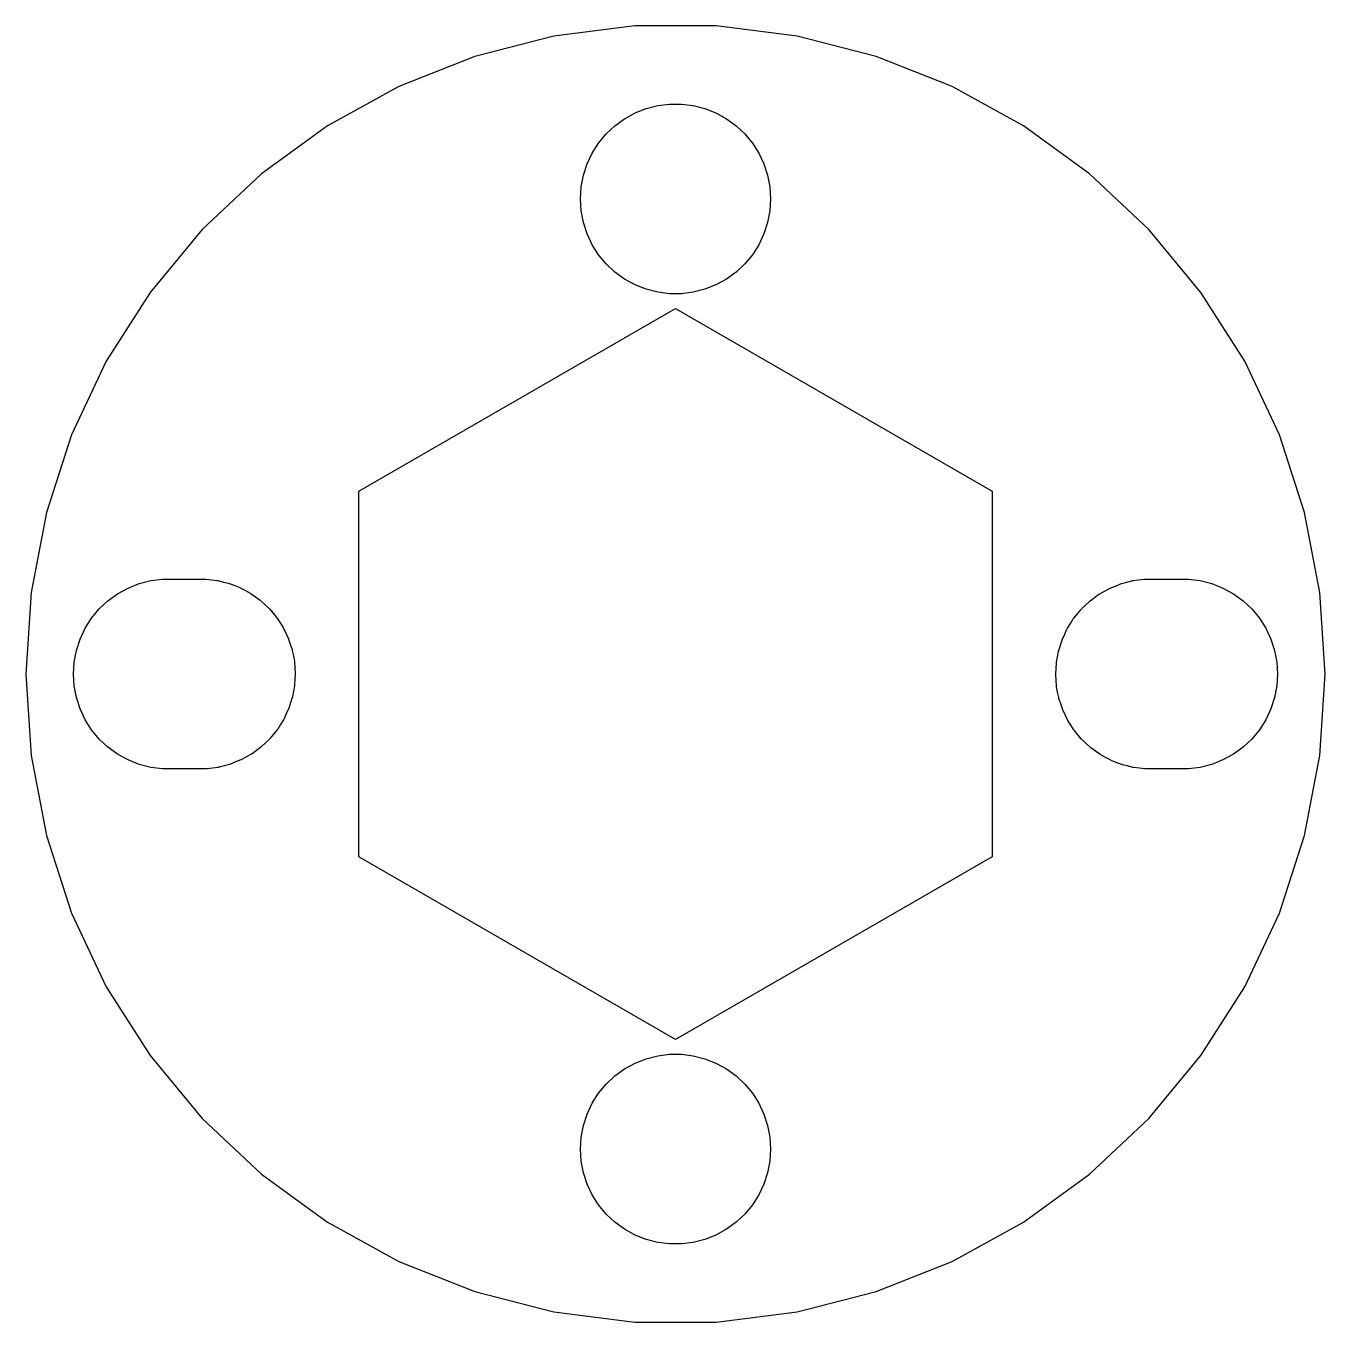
# Model space of a CAD drawing. Header units: metres. Extents: x -10 to 10, y -10 to 340.
# Drawn here: x -10.25 to 10.25, y -10.23 to 10.23 of the extents above; entities that cross this region are included whole.
import ezdxf

# ---------------------------------------------------------------- set-up
doc = ezdxf.new("R2010")
doc.units = ezdxf.units.M

msp = doc.modelspace()

# ---------------------------------------------------------------- linework, layer by layer
for p, q in [((-1.92065, 10.0684), (-3.16742, 9.74832)), ((-0.6436, 10.2298), (-1.92065, 10.0684)), ((0.6436, 10.2298), (-0.6436, 10.2298)), ((1.92065, 10.0684), (0.6436, 10.2298)), ((3.16742, 9.74832), (1.92065, 10.0684)), ((-3.16742, 9.74832), (-4.36423, 9.27448)), ((4.36423, 9.27448), (3.16742, 9.74832)), ((-4.36423, 9.27448), (-5.49222, 8.65436)), ((5.49222, 8.65436), (4.36423, 9.27448)), ((-0.803726, 8.76648), (-0.638657, 8.85724)), ((-0.638657, 8.85724), (-0.463516, 8.92657)), ((-0.463516, 8.92657), (-0.281067, 8.97342)), ((-0.281067, 8.97342), (-0.094177, 8.99704)), ((-0.094177, 8.99704), (0.094177, 8.99704)), ((0.094177, 8.99704), (0.281067, 8.97342)), ((0.281067, 8.97342), (0.463516, 8.92657)), ((0.463516, 8.92657), (0.638657, 8.85724)), ((0.638657, 8.85724), (0.803726, 8.76648)), ((-5.49222, 8.65436), (-6.53358, 7.89775)), ((-1.09344, 8.52681), (-0.956131, 8.65576)), ((-0.956131, 8.65576), (-0.803726, 8.76648)), ((0.803726, 8.76648), (0.956131, 8.65576)), ((0.956131, 8.65576), (1.09344, 8.52681)), ((6.53358, 7.89775), (5.49222, 8.65436)), ((-1.21352, 8.38167), (-1.09344, 8.52681)), ((1.09344, 8.52681), (1.21352, 8.38167)), ((-1.39465, 8.05219), (-1.31445, 8.22263)), ((-1.31445, 8.22263), (-1.21352, 8.38167)), ((1.21352, 8.38167), (1.31445, 8.22263)), ((1.31445, 8.22263), (1.39465, 8.05219)), ((-1.45287, 7.87303), (-1.39465, 8.05219)), ((1.39465, 8.05219), (1.45287, 7.87303)), ((-6.53358, 7.89775), (-7.47192, 7.0166)), ((-1.48816, 7.68799), (-1.45287, 7.87303)), ((1.45287, 7.87303), (1.48816, 7.68799)), ((7.47192, 7.0166), (6.53358, 7.89775)), ((-1.5, 7.5), (-1.48816, 7.68799)), ((1.48816, 7.68799), (1.5, 7.5)), ((-1.48816, 7.312), (-1.5, 7.5)), ((1.5, 7.5), (1.48816, 7.312)), ((-1.45287, 7.12695), (-1.48816, 7.312)), ((1.48816, 7.312), (1.45287, 7.12695)), ((-7.47192, 7.0166), (-8.29242, 6.0248)), ((-1.39465, 6.9478), (-1.45287, 7.12695)), ((1.45287, 7.12695), (1.39465, 6.9478)), ((8.29242, 6.0248), (7.47192, 7.0166)), ((-1.31445, 6.77736), (-1.39465, 6.9478)), ((-1.21352, 6.61832), (-1.31445, 6.77736)), ((1.31445, 6.77736), (1.21352, 6.61832)), ((1.39465, 6.9478), (1.31445, 6.77736)), ((-1.09344, 6.47318), (-1.21352, 6.61832)), ((1.21352, 6.61832), (1.09344, 6.47318)), ((-0.956131, 6.34422), (-1.09344, 6.47318)), ((1.09344, 6.47318), (0.956131, 6.34422)), ((-0.803726, 6.23351), (-0.956131, 6.34422)), ((-0.638657, 6.14275), (-0.803726, 6.23351)), ((0.803726, 6.23351), (0.638657, 6.14275)), ((0.956131, 6.34422), (0.803726, 6.23351)), ((-8.29242, 6.0248), (-8.98213, 4.93797)), ((-0.463516, 6.07341), (-0.638657, 6.14275)), ((-0.281067, 6.02657), (-0.463516, 6.07341)), ((-0.094177, 6.00294), (-0.281067, 6.02657)), ((0.094177, 6.00294), (-0.094177, 6.00294)), ((0.281067, 6.02657), (0.094177, 6.00294)), ((0.463516, 6.07341), (0.281067, 6.02657)), ((0.638657, 6.14275), (0.463516, 6.07341)), ((8.98213, 4.93797), (8.29242, 6.0248)), ((-4.99695, 2.88499), (0, 5.76999)), ((0, 5.76999), (4.99695, 2.88499)), ((-8.98213, 4.93797), (-9.5302, 3.77327)), ((9.5302, 3.77327), (8.98213, 4.93797)), ((-9.5302, 3.77327), (-9.92796, 2.54906)), ((9.92796, 2.54906), (9.5302, 3.77327)), ((-4.99695, -2.88499), (-4.99695, 2.88499)), ((4.99695, 2.88499), (4.99695, -2.88499)), ((-9.92796, 2.54906), (-10.1692, 1.28465)), ((10.1692, 1.28465), (9.92796, 2.54906)), ((-8.46352, 1.42657), (-8.28107, 1.47342)), ((-8.28107, 1.47342), (-8.09418, 1.49704)), ((-8.09418, 1.49704), (-7.50784, 1.49704)), ((-7.50784, 1.49704), (-7.42149, 1.49794)), ((-7.42149, 1.49794), (-7.41368, 1.49704)), ((-7.41368, 1.49704), (-7.40581, 1.49704)), ((-7.40581, 1.49704), (-7.32011, 1.48621)), ((-7.32011, 1.48621), (-7.23436, 1.47629)), ((-7.23436, 1.47629), (-7.22673, 1.47441)), ((-7.22673, 1.47441), (-7.21892, 1.47342)), ((-7.21892, 1.47342), (-7.13528, 1.45195)), ((-7.13528, 1.45195), (-7.05144, 1.43135)), ((7.03647, 1.42657), (7.1201, 1.44804)), ((7.1201, 1.44804), (7.20351, 1.4704)), ((7.20351, 1.4704), (7.2113, 1.47147)), ((7.2113, 1.47147), (7.21892, 1.47342)), ((7.21892, 1.47342), (7.30457, 1.48424)), ((7.30457, 1.48424), (7.39014, 1.49597)), ((7.39014, 1.49597), (7.39801, 1.49605)), ((7.39801, 1.49605), (7.40581, 1.49704)), ((7.40581, 1.49704), (7.49214, 1.49704)), ((7.49214, 1.49704), (7.57849, 1.49794)), ((7.57849, 1.49794), (7.5863, 1.49704)), ((7.5863, 1.49704), (8.09418, 1.49704)), ((8.09418, 1.49704), (8.28107, 1.47342)), ((8.28107, 1.47342), (8.46352, 1.42657)), ((-10.1692, 1.28465), (-10.25, 0)), ((-8.95613, 1.15576), (-8.80373, 1.26648)), ((-8.80373, 1.26648), (-8.63866, 1.35724)), ((-8.63866, 1.35724), (-8.46352, 1.42657)), ((-7.05144, 1.43135), (-7.04408, 1.42853)), ((-7.04408, 1.42853), (-7.03647, 1.42657)), ((-7.03647, 1.42657), (-6.95621, 1.39481)), ((-6.95621, 1.39481), (-6.87556, 1.36385)), ((-6.87556, 1.36385), (-6.86864, 1.36012)), ((-6.86864, 1.36012), (-6.86133, 1.35724)), ((-6.86133, 1.35724), (-6.78569, 1.31566)), ((-6.78569, 1.31566), (-6.70956, 1.27483)), ((-6.70956, 1.27483), (-6.70314, 1.27028)), ((-6.70314, 1.27028), (-6.69626, 1.26648)), ((-6.69626, 1.26648), (-6.62639, 1.21573)), ((6.61369, 1.2065), (6.68303, 1.258)), ((6.68303, 1.258), (6.6899, 1.26186)), ((6.6899, 1.26186), (6.69626, 1.26648)), ((6.69626, 1.26648), (6.7719, 1.30806)), ((6.7719, 1.30806), (6.84715, 1.35046)), ((6.84715, 1.35046), (6.85443, 1.35344)), ((6.85443, 1.35344), (6.86133, 1.35724)), ((6.86133, 1.35724), (6.9416, 1.38902)), ((6.9416, 1.38902), (7.02156, 1.42165)), ((7.02156, 1.42165), (7.02914, 1.42368)), ((7.02914, 1.42368), (7.03647, 1.42657)), ((8.46352, 1.42657), (8.63866, 1.35724)), ((8.63866, 1.35724), (8.80373, 1.26648)), ((8.80373, 1.26648), (8.95613, 1.15576)), ((10.25, 0), (10.1692, 1.28465)), ((-9.21352, 0.881668), (-9.09344, 1.02681)), ((-9.09344, 1.02681), (-8.95613, 1.15576)), ((-6.62639, 1.21573), (-6.55602, 1.16571)), ((-6.55602, 1.16571), (-6.55022, 1.16039)), ((-6.55022, 1.16039), (-6.54385, 1.15576)), ((-6.54385, 1.15576), (-6.48091, 1.09665)), ((-6.48091, 1.09665), (-6.41736, 1.03821)), ((-6.41736, 1.03821), (-6.41228, 1.0322)), ((-6.41228, 1.0322), (-6.40654, 1.02681)), ((-6.40654, 1.02681), (-6.3515, 0.960281)), ((6.40152, 1.02075), (6.40654, 1.02681)), ((6.40654, 1.02681), (6.46948, 1.08592)), ((6.46948, 1.08592), (6.5318, 1.14569)), ((6.5318, 1.14569), (6.53812, 1.15038)), ((6.53812, 1.15038), (6.54385, 1.15576)), ((6.54385, 1.15576), (6.61369, 1.2065)), ((8.95613, 1.15576), (9.09344, 1.02681)), ((9.09344, 1.02681), (9.21352, 0.881668)), ((-9.31445, 0.722626), (-9.21352, 0.881668)), ((-6.3515, 0.960281), (-6.29576, 0.894333)), ((-6.29576, 0.894333), (-6.29149, 0.887726)), ((-6.29149, 0.887726), (-6.28647, 0.881668)), ((-6.28647, 0.881668), (-6.24017, 0.808716)), ((6.2318, 0.795532), (6.2773, 0.868912)), ((6.2773, 0.868912), (6.28226, 0.875031)), ((6.28226, 0.875031), (6.28647, 0.881668)), ((6.28647, 0.881668), (6.34151, 0.948212)), ((6.34151, 0.948212), (6.39584, 1.0153)), ((6.39584, 1.0153), (6.40152, 1.02075)), ((9.21352, 0.881668), (9.31445, 0.722626)), ((-9.39465, 0.552185), (-9.31445, 0.722626)), ((-6.24017, 0.808716), (-6.19318, 0.736343)), ((-6.19318, 0.736343), (-6.18976, 0.729279)), ((-6.18976, 0.729279), (-6.18553, 0.722626)), ((-6.18553, 0.722626), (-6.14876, 0.644485)), ((-6.14876, 0.644485), (-6.11119, 0.566757)), ((6.10533, 0.552185), (6.14207, 0.630264)), ((6.14207, 0.630264), (6.17804, 0.708817)), ((6.17804, 0.708817), (6.18217, 0.7155)), ((6.18217, 0.7155), (6.18553, 0.722626)), ((6.18553, 0.722626), (6.2318, 0.795532)), ((9.31445, 0.722626), (9.39465, 0.552185)), ((-9.45287, 0.373032), (-9.39465, 0.552185)), ((-6.11119, 0.566757), (-6.10867, 0.559296)), ((-6.10867, 0.559296), (-6.10533, 0.552185)), ((-6.10533, 0.552185), (-6.07864, 0.470078)), ((-6.07864, 0.470078), (-6.0511, 0.388214)), ((6.04712, 0.373032), (6.07378, 0.455093)), ((6.07378, 0.455093), (6.09962, 0.537552)), ((6.09962, 0.537552), (6.10291, 0.544708)), ((6.10291, 0.544708), (6.10533, 0.552185)), ((9.39465, 0.552185), (9.45287, 0.373032)), ((-9.48816, 0.187988), (-9.45287, 0.373032)), ((-6.0511, 0.388214), (-6.04955, 0.380508)), ((-6.04955, 0.380508), (-6.04712, 0.373032)), ((-6.04712, 0.373032), (-6.03093, 0.288193)), ((-6.03093, 0.288193), (-6.01387, 0.203568)), ((6.01183, 0.187988), (6.028, 0.272781)), ((6.028, 0.272781), (6.04329, 0.357788)), ((6.04329, 0.357788), (6.04564, 0.365295)), ((6.04564, 0.365295), (6.04712, 0.373032)), ((9.45287, 0.373032), (9.48816, 0.187988)), ((-10.25, 0), (-10.1692, -1.28465)), ((-9.5, 0), (-9.48816, 0.187988)), ((-9.48816, -0.187988), (-9.5, 0)), ((-6.01387, 0.203568), (-6.01329, 0.195724)), ((-6.01329, 0.195724), (-6.01183, 0.187988)), ((-6.01183, 0.187988), (-6.00639, 0.101822)), ((-6.00639, 0.101822), (-6.00008, 0.015701)), ((-6, 0), (-6.00542, -0.086136)), ((-6.00008, 0.015701), (-6.00049, 0.007843)), ((-6.00049, 0.007843), (-6, 0)), ((6, 0), (6.00542, 0.086136)), ((6.00049, -0.007843), (6, 0)), ((6.00542, 0.086136), (6.00993, 0.172394)), ((6.00993, 0.172394), (6.01132, 0.180145)), ((6.01132, 0.180145), (6.01183, 0.187988)), ((9.48816, 0.187988), (9.5, 0)), ((9.5, 0), (9.48816, -0.187988)), ((10.1692, -1.28465), (10.25, 0)), ((-9.45287, -0.373032), (-9.48816, -0.187988)), ((-6.01183, -0.187988), (-6.028, -0.272781)), ((-6.01132, -0.180145), (-6.01183, -0.187988)), ((-6.00993, -0.172394), (-6.01132, -0.180145)), ((-6.00542, -0.086136), (-6.00993, -0.172394)), ((6.00008, -0.015701), (6.00049, -0.007843)), ((6.00639, -0.101822), (6.00008, -0.015701)), ((6.01183, -0.187988), (6.00639, -0.101822)), ((6.01329, -0.195724), (6.01183, -0.187988)), ((6.01387, -0.203568), (6.01329, -0.195724)), ((6.03093, -0.288193), (6.01387, -0.203568)), ((9.48816, -0.187988), (9.45287, -0.373032)), ((-9.39465, -0.552185), (-9.45287, -0.373032)), ((-6.04712, -0.373032), (-6.07378, -0.455093)), ((-6.04564, -0.365295), (-6.04712, -0.373032)), ((-6.04329, -0.357788), (-6.04564, -0.365295)), ((-6.028, -0.272781), (-6.04329, -0.357788)), ((6.04712, -0.373032), (6.03093, -0.288193)), ((6.04955, -0.380508), (6.04712, -0.373032)), ((6.0511, -0.388214), (6.04955, -0.380508)), ((6.07864, -0.470078), (6.0511, -0.388214)), ((9.45287, -0.373032), (9.39465, -0.552185)), ((-9.31445, -0.722626), (-9.39465, -0.552185)), ((-6.10533, -0.552185), (-6.14207, -0.630264)), ((-6.10291, -0.544708), (-6.10533, -0.552185)), ((-6.09962, -0.537552), (-6.10291, -0.544708)), ((-6.07378, -0.455093), (-6.09962, -0.537552)), ((6.10533, -0.552185), (6.07864, -0.470078)), ((6.10867, -0.559296), (6.10533, -0.552185)), ((6.11119, -0.566757), (6.10867, -0.559296)), ((6.14876, -0.644485), (6.11119, -0.566757)), ((9.39465, -0.552185), (9.31445, -0.722626)), ((-9.21352, -0.881668), (-9.31445, -0.722626)), ((-6.2318, -0.795532), (-6.2773, -0.868912)), ((-6.18553, -0.722626), (-6.2318, -0.795532)), ((-6.18217, -0.7155), (-6.18553, -0.722626)), ((-6.17804, -0.708817), (-6.18217, -0.7155)), ((-6.14207, -0.630264), (-6.17804, -0.708817)), ((6.18553, -0.722626), (6.14876, -0.644485)), ((6.18976, -0.729279), (6.18553, -0.722626)), ((6.19318, -0.736343), (6.18976, -0.729279)), ((6.24017, -0.808716), (6.19318, -0.736343)), ((6.28647, -0.881668), (6.24017, -0.808716)), ((9.31445, -0.722626), (9.21352, -0.881668)), ((-9.09344, -1.02681), (-9.21352, -0.881668)), ((-6.40152, -1.02075), (-6.40654, -1.02681)), ((-6.39584, -1.0153), (-6.40152, -1.02075)), ((-6.34151, -0.948212), (-6.39584, -1.0153)), ((-6.28647, -0.881668), (-6.34151, -0.948212)), ((-6.28226, -0.875031), (-6.28647, -0.881668)), ((-6.2773, -0.868912), (-6.28226, -0.875031)), ((6.29149, -0.887726), (6.28647, -0.881668)), ((6.29576, -0.894333), (6.29149, -0.887726)), ((6.3515, -0.960281), (6.29576, -0.894333)), ((6.40654, -1.02681), (6.3515, -0.960281)), ((9.21352, -0.881668), (9.09344, -1.02681)), ((-8.95613, -1.15576), (-9.09344, -1.02681)), ((-8.80373, -1.26648), (-8.95613, -1.15576)), ((-6.61369, -1.2065), (-6.68303, -1.258)), ((-6.54385, -1.15576), (-6.61369, -1.2065)), ((-6.53812, -1.15038), (-6.54385, -1.15576)), ((-6.5318, -1.14569), (-6.53812, -1.15038)), ((-6.46948, -1.08592), (-6.5318, -1.14569)), ((-6.40654, -1.02681), (-6.46948, -1.08592)), ((6.41228, -1.0322), (6.40654, -1.02681)), ((6.41736, -1.03821), (6.41228, -1.0322)), ((6.48091, -1.09665), (6.41736, -1.03821)), ((6.54385, -1.15576), (6.48091, -1.09665)), ((6.55022, -1.16039), (6.54385, -1.15576)), ((6.55602, -1.16571), (6.55022, -1.16039)), ((6.62639, -1.21573), (6.55602, -1.16571)), ((6.69626, -1.26648), (6.62639, -1.21573)), ((8.95613, -1.15576), (8.80373, -1.26648)), ((9.09344, -1.02681), (8.95613, -1.15576)), ((-10.1692, -1.28465), (-9.92796, -2.54906)), ((-8.63866, -1.35724), (-8.80373, -1.26648)), ((-8.46352, -1.42657), (-8.63866, -1.35724)), ((-8.28107, -1.47342), (-8.46352, -1.42657)), ((-7.03647, -1.42657), (-7.1201, -1.44804)), ((-7.02914, -1.42368), (-7.03647, -1.42657)), ((-7.02156, -1.42165), (-7.02914, -1.42368)), ((-6.9416, -1.38902), (-7.02156, -1.42165)), ((-6.86133, -1.35724), (-6.9416, -1.38902)), ((-6.85443, -1.35344), (-6.86133, -1.35724)), ((-6.84715, -1.35046), (-6.85443, -1.35344)), ((-6.7719, -1.30806), (-6.84715, -1.35046)), ((-6.69626, -1.26648), (-6.7719, -1.30806)), ((-6.6899, -1.26186), (-6.69626, -1.26648)), ((-6.68303, -1.258), (-6.6899, -1.26186)), ((6.70314, -1.27028), (6.69626, -1.26648)), ((6.70956, -1.27483), (6.70314, -1.27028)), ((6.78569, -1.31566), (6.70956, -1.27483)), ((6.86133, -1.35724), (6.78569, -1.31566)), ((6.86864, -1.36012), (6.86133, -1.35724)), ((6.87556, -1.36385), (6.86864, -1.36012)), ((6.95621, -1.39481), (6.87556, -1.36385)), ((7.03647, -1.42657), (6.95621, -1.39481)), ((7.04408, -1.42853), (7.03647, -1.42657)), ((7.05144, -1.43135), (7.04408, -1.42853)), ((7.13528, -1.45195), (7.05144, -1.43135)), ((8.46352, -1.42657), (8.28107, -1.47342)), ((8.63866, -1.35724), (8.46352, -1.42657)), ((8.80373, -1.26648), (8.63866, -1.35724)), ((9.92796, -2.54906), (10.1692, -1.28465)), ((-8.09418, -1.49704), (-8.28107, -1.47342)), ((-7.5863, -1.49704), (-8.09418, -1.49704)), ((-7.57849, -1.49794), (-7.5863, -1.49704)), ((-7.49214, -1.49704), (-7.57849, -1.49794)), ((-7.40581, -1.49704), (-7.49214, -1.49704)), ((-7.39801, -1.49605), (-7.40581, -1.49704)), ((-7.39014, -1.49597), (-7.39801, -1.49605)), ((-7.30457, -1.48424), (-7.39014, -1.49597)), ((-7.21892, -1.47342), (-7.30457, -1.48424)), ((-7.2113, -1.47147), (-7.21892, -1.47342)), ((-7.20351, -1.4704), (-7.2113, -1.47147)), ((-7.1201, -1.44804), (-7.20351, -1.4704)), ((7.21892, -1.47342), (7.13528, -1.45195)), ((7.22673, -1.47441), (7.21892, -1.47342)), ((7.23436, -1.47629), (7.22673, -1.47441)), ((7.32011, -1.48621), (7.23436, -1.47629)), ((7.40581, -1.49704), (7.32011, -1.48621)), ((7.41368, -1.49704), (7.40581, -1.49704)), ((7.42149, -1.49794), (7.41368, -1.49704)), ((7.50784, -1.49704), (7.42149, -1.49794)), ((8.09418, -1.49704), (7.50784, -1.49704)), ((8.28107, -1.47342), (8.09418, -1.49704)), ((-9.92796, -2.54906), (-9.5302, -3.77327)), ((9.5302, -3.77327), (9.92796, -2.54906)), ((0, -5.76999), (-4.99695, -2.88499)), ((4.99695, -2.88499), (0, -5.76999)), ((-9.5302, -3.77327), (-8.98213, -4.93797)), ((8.98213, -4.93797), (9.5302, -3.77327)), ((-8.98213, -4.93797), (-8.29242, -6.0248)), ((8.29242, -6.0248), (8.98213, -4.93797)), ((-8.29242, -6.0248), (-7.47192, -7.0166)), ((-0.803726, -6.23351), (-0.638657, -6.14275)), ((-0.638657, -6.14275), (-0.463516, -6.07341)), ((-0.463516, -6.07341), (-0.281067, -6.02657)), ((-0.281067, -6.02657), (-0.094177, -6.00294)), ((-0.094177, -6.00294), (0.094177, -6.00294)), ((0.094177, -6.00294), (0.281067, -6.02657)), ((0.281067, -6.02657), (0.463516, -6.07341)), ((0.463516, -6.07341), (0.638657, -6.14275)), ((0.638657, -6.14275), (0.803726, -6.23351)), ((7.47192, -7.0166), (8.29242, -6.0248)), ((-1.09344, -6.47318), (-0.956131, -6.34422)), ((-0.956131, -6.34422), (-0.803726, -6.23351)), ((0.803726, -6.23351), (0.956131, -6.34422)), ((0.956131, -6.34422), (1.09344, -6.47318)), ((-1.21352, -6.61832), (-1.09344, -6.47318)), ((1.09344, -6.47318), (1.21352, -6.61832)), ((-1.31445, -6.77736), (-1.21352, -6.61832)), ((1.21352, -6.61832), (1.31445, -6.77736)), ((-1.45287, -7.12695), (-1.39465, -6.9478)), ((-1.39465, -6.9478), (-1.31445, -6.77736)), ((1.31445, -6.77736), (1.39465, -6.9478)), ((1.39465, -6.9478), (1.45287, -7.12695)), ((-7.47192, -7.0166), (-6.53358, -7.89775)), ((-1.48816, -7.312), (-1.45287, -7.12695)), ((1.45287, -7.12695), (1.48816, -7.312)), ((6.53358, -7.89775), (7.47192, -7.0166)), ((-1.5, -7.5), (-1.48816, -7.312)), ((1.48816, -7.312), (1.5, -7.5)), ((-1.48816, -7.68799), (-1.5, -7.5)), ((1.5, -7.5), (1.48816, -7.68799)), ((-1.45287, -7.87303), (-1.48816, -7.68799)), ((1.48816, -7.68799), (1.45287, -7.87303)), ((-6.53358, -7.89775), (-5.49222, -8.65436)), ((-1.39465, -8.05219), (-1.45287, -7.87303)), ((1.45287, -7.87303), (1.39465, -8.05219)), ((5.49222, -8.65436), (6.53358, -7.89775)), ((-1.31445, -8.22263), (-1.39465, -8.05219)), ((1.39465, -8.05219), (1.31445, -8.22263)), ((-1.21352, -8.38167), (-1.31445, -8.22263)), ((-1.09344, -8.52681), (-1.21352, -8.38167)), ((1.21352, -8.38167), (1.09344, -8.52681)), ((1.31445, -8.22263), (1.21352, -8.38167)), ((-0.956131, -8.65576), (-1.09344, -8.52681)), ((1.09344, -8.52681), (0.956131, -8.65576)), ((-5.49222, -8.65436), (-4.36423, -9.27448)), ((-0.803726, -8.76648), (-0.956131, -8.65576)), ((-0.638657, -8.85724), (-0.803726, -8.76648)), ((0.803726, -8.76648), (0.638657, -8.85724)), ((0.956131, -8.65576), (0.803726, -8.76648)), ((4.36423, -9.27448), (5.49222, -8.65436)), ((-0.463516, -8.92657), (-0.638657, -8.85724)), ((-0.281067, -8.97342), (-0.463516, -8.92657)), ((-0.094177, -8.99704), (-0.281067, -8.97342)), ((0.094177, -8.99704), (-0.094177, -8.99704)), ((0.281067, -8.97342), (0.094177, -8.99704)), ((0.463516, -8.92657), (0.281067, -8.97342)), ((0.638657, -8.85724), (0.463516, -8.92657)), ((-4.36423, -9.27448), (-3.16742, -9.74832)), ((3.16742, -9.74832), (4.36423, -9.27448)), ((-3.16742, -9.74832), (-1.92065, -10.0684)), ((1.92065, -10.0684), (3.16742, -9.74832)), ((-1.92065, -10.0684), (-0.6436, -10.2298)), ((-0.6436, -10.2298), (0.6436, -10.2298)), ((0.6436, -10.2298), (1.92065, -10.0684))]:
    msp.add_line(p, q)

doc.saveas('drawing.dxf')
